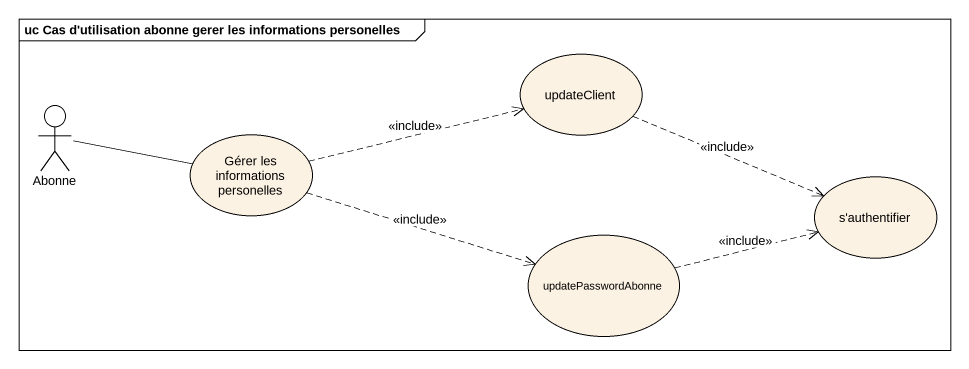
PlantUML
@startuml
mainframe uc Cas d'utilisation abonne gerer les informations personelles
usecase updateClient
actor Abonne
usecase "Gérer les informations personelles" as Gérer_les_informations
usecase "s'authentifier" as s_authentifier
usecase updatePasswordAbonne
updateClient .right.> s_authentifier : <<include>>
Abonne -right- Gérer_les_informations
Gérer_les_informations .right.> updateClient : <<include>>
Gérer_les_informations .right.> updatePasswordAbonne : <<include>>
updatePasswordAbonne .right.> s_authentifier : <<include>>
@enduml
